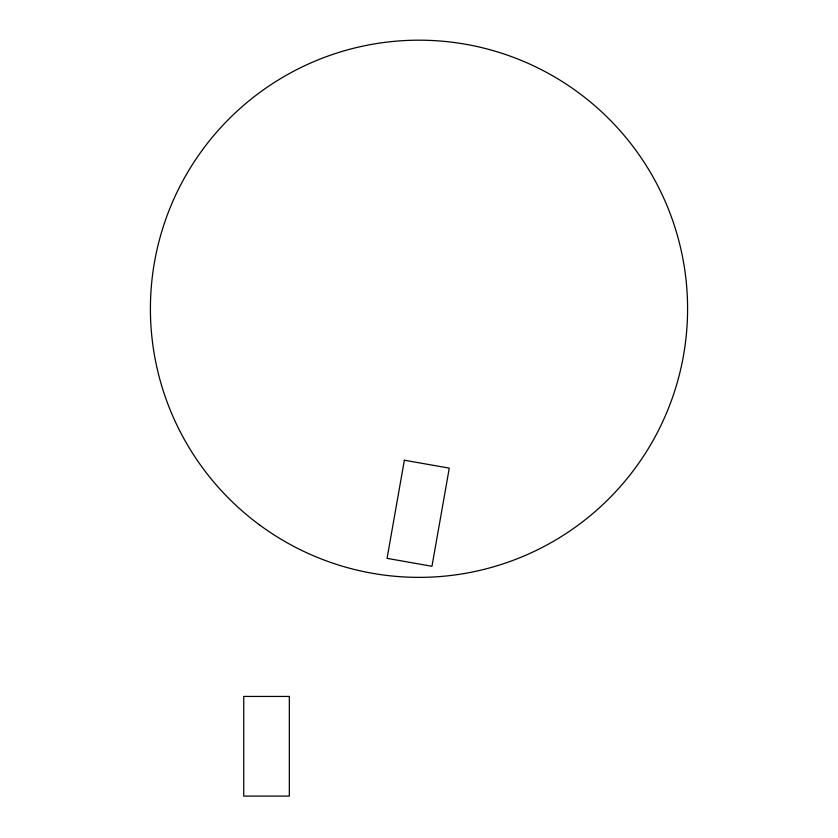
<?xml version="1.0" encoding="UTF-8"?>
<svg xmlns="http://www.w3.org/2000/svg" width="838" height="838" viewBox="0 0 838 838"><rect width="100%" height="100%" fill="white"/><g stroke="black" fill="none" stroke-linecap="round" stroke-linejoin="round"><path stroke-width="1.26" d="M404.366 460.219L387.062 558.359L431.968 566.279L449.283 468.138L404.366 460.219M289.34 696.441L243.732 696.441L243.732 796.1L289.34 796.1L289.34 696.441M259.34 524.756A268.579 268.579 0 0 0 685.872 339.044A268.579 268.579 0 0 0 311.788 62.515A268.579 268.579 0 0 0 259.34 524.756"/></g></svg>
